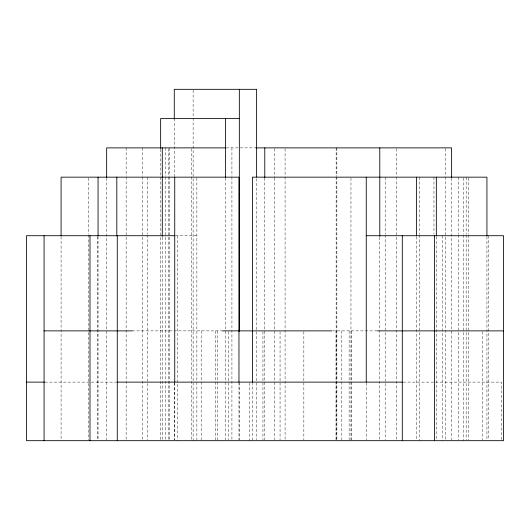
<?xml version="1.0" encoding="UTF-8"?>
<svg xmlns="http://www.w3.org/2000/svg" width="530" height="530" viewBox="0 0 530 530"><rect width="100%" height="100%" fill="white"/><g stroke="black" fill="none" stroke-linecap="round" stroke-linejoin="round"><path stroke-width="0.4" stroke-dasharray="2.65 1.99" d="M226.224 147.877L256.103 147.877M175.503 235.718L196.875 235.718M132.175 330.879L222.176 330.879M332.741 330.879L377.241 330.879M44.891 382.123L116.626 382.123M403.125 382.123L501.393 382.123L501.393 439.86M488.402 235.718L488.402 439.86M486.938 236.546L486.938 439.86M482.274 331.707L482.274 439.86M468.732 177.987L468.732 234.161M468.732 234.982L468.732 439.86M466.168 177.159L466.168 234.161M466.168 234.982L466.168 439.86M463.604 177.987L463.604 234.161M463.604 234.982L463.604 440.682M458.205 177.159L458.205 234.161M458.205 234.982L458.205 439.86M451.62 177.987L451.62 439.86M445.399 148.705L445.399 176M445.399 176.828L445.399 439.86M442.285 235.718L442.285 440.682M436.336 236.546L436.336 439.86M433.957 177.159L433.957 234.161M419.502 177.159L419.502 234.161M419.502 234.982L419.502 440.682M416.388 236.546L416.388 439.86M396.533 148.705L396.533 176M396.533 176.828L396.533 439.86M385.184 177.159L385.184 234.161M385.184 234.982L385.184 439.86M379.791 237.208L379.791 439.86M366.25 382.832L366.25 439.86M351.33 330.879L351.33 440.682M350.966 177.987L350.966 439.86M349.137 330.879L349.137 439.86M341.817 330.879L341.817 440.682M336.875 147.877L336.875 176M336.875 176.828L336.875 439.86M336.139 147.877L336.139 176M336.139 176.828L336.139 439.86M336.053 330.879L336.053 440.682M303.842 331.707L303.842 439.86M285.087 148.705L285.087 176M285.087 176.828L285.087 439.86M280.052 331.707L280.052 439.86M274.288 148.705L274.288 177.656M274.288 177.987L274.288 439.86M264.775 177.987L264.775 439.86M262.94 331.707L262.94 439.86M256.626 178.603L256.626 439.86M252.419 382.123L252.419 439.86M249.398 382.945L249.398 440.682M239.335 382.726L239.335 439.86M238.97 382.123L238.97 439.86M231.921 147.877L231.921 176M231.921 176.828L231.921 439.86M228.629 331.707L228.629 439.86M225.515 177.987L225.515 439.86M217.28 330.879L217.28 440.682M215.637 330.879L215.637 440.682M201.175 330.879L201.175 440.682M196.875 177.987L196.875 440.682M193.125 90.14L193.125 177.775M193.125 178.603L193.125 440.682M191.204 148.705L191.204 176M191.204 176.828L191.204 439.86M177.57 235.718L177.57 440.682M174.734 382.832L174.734 439.86M174.277 118.594L174.277 176.556M174.277 382.726L174.277 439.86M169.607 147.877L169.607 176M169.607 176.828L169.607 439.86M168.328 148.705L168.328 176M168.328 176.828L168.328 440.682M165.764 147.877L165.764 176M165.764 176.828L165.764 439.86M162.286 237.208L162.286 439.86M160.643 149.235L160.643 440.682M147.559 177.159L147.559 234.161M147.559 234.982L147.559 439.86M142.252 147.877L142.252 176M142.252 176.828L142.252 439.86M126.147 147.877L126.147 176M126.147 176.828L126.147 439.86M106.656 177.987L106.656 439.86M98.057 236.546L98.057 439.86M97.414 236.546L97.414 440.682M88.629 177.987L88.629 234.161M88.629 234.982L88.629 439.86M61.089 236.546L61.089 440.682"/><path stroke-width="0.79" d="M239.335 118.594L160.643 118.594L160.643 148.407M225.515 147.877L106.656 147.877L106.656 177.656M256.103 147.877L451.62 147.877L451.62 177.656M174.734 235.718L26.5 235.718L26.5 440.682L503.5 440.682L503.5 235.718L366.25 235.718M44.069 330.879L132.175 330.879M222.408 330.879L331.912 330.879M377.459 330.879L503.5 330.879M26.5 382.123L44.487 382.123M117.269 382.123L402.296 382.123M486.938 235.81L486.938 177.159L252.419 177.159L252.419 382.07M436.336 177.159L436.336 235.81M434.6 235.718L434.6 440.682M416.388 177.159L416.388 235.81M402.296 235.718L402.296 440.682M379.791 147.877L379.791 236.38M366.25 177.159L366.25 382.031M264.775 147.877L264.775 177.656M256.626 176.954L256.626 89.318L174.277 89.318L174.277 119.078M239.335 89.318L239.335 331.389M238.97 382.031L238.97 177.159L61.089 177.159L61.089 235.81M225.515 118.594L225.515 177.656M174.734 177.159L174.734 382.031M162.286 147.877L162.286 236.38M117.269 235.718L117.269 440.682M116.812 177.159L116.812 235.81M98.057 177.159L98.057 235.81M90.001 235.718L90.001 440.682M44.069 235.718L44.069 440.682"/></g></svg>
